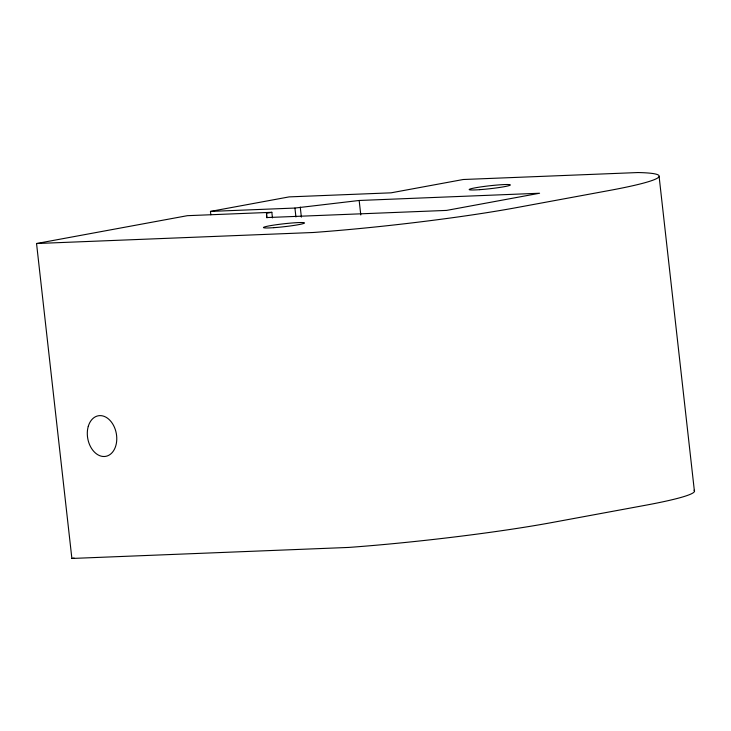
<?xml version="1.0" encoding="UTF-8"?>
<svg xmlns="http://www.w3.org/2000/svg" width="731" height="731" viewBox="0 0 731 731"><rect width="100%" height="100%" fill="white"/><g stroke="black" fill="none" stroke-linecap="round" stroke-linejoin="round"><path stroke-width="1.1" d="M694.057 490.218A172.744 12.354 -6.4 0 1 644.806 505.386L551.814 522.564A172.671 12.345 -6.4 0 1 348.586 547.437L71.876 558.457L36.55 243.524L187.364 215.682L271.841 212.31L272.462 217.893M210.839 214.813L210.455 211.414L289.11 196.895L391.058 192.829L463.226 179.506L637.98 172.543A172.744 12.354 -6.4 0 1 609.48 190.453L516.488 207.622A172.671 12.345 -6.4 0 1 313.261 232.495L36.55 243.524M210.455 211.414L294.931 208.052L359.168 200.477L539.579 193.24L446.586 210.409L266.632 217.564L266.504 213.297L271.841 212.31M71.876 558.457L74.114 558.045M659.124 176.573L694.45 491.506M359.168 200.477L360.794 214.978M300.249 207.065L301.373 217.107M294.931 208.052L295.927 216.97M266.504 213.297L266.998 217.756M273.823 227.67A20.632 1.471 -6.4 0 0 304.498 222.955A20.632 1.471 -6.4 0 0 273.668 225.121A20.632 1.471 -6.4 0 0 273.823 227.67M479.682 189.667A20.632 1.471 -6.4 0 0 510.357 184.943A20.632 1.471 -6.4 0 0 479.518 187.109A20.632 1.471 -6.4 0 0 479.682 189.667M88.277 426.337A20.632 14.501 79.5 0 0 104.323 456.51A20.632 14.501 79.5 0 0 113.497 425.332A20.632 14.501 79.5 0 0 88.277 426.337"/></g></svg>
